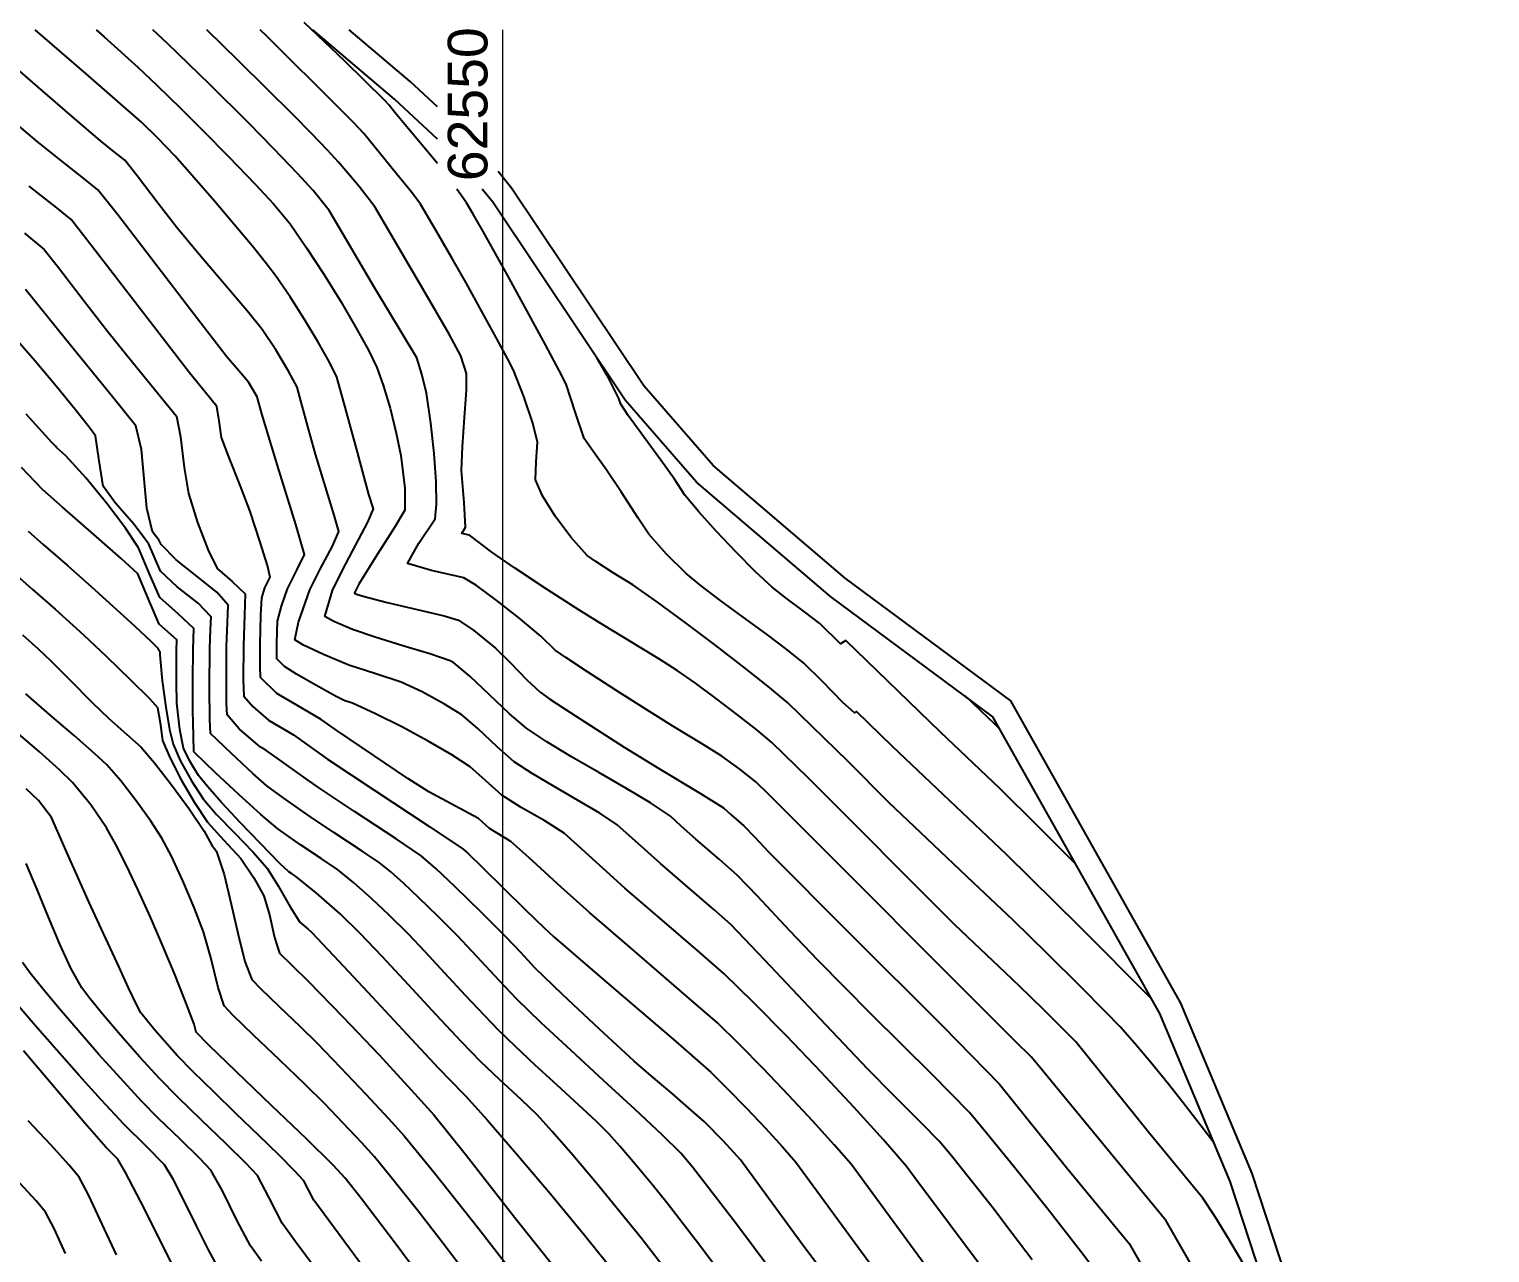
# Model space of a CAD drawing. Extents: x 61466 to 63015, y 108404 to 110397.
# Drawn here: x 62533.88 to 62583.63, y 108607.52 to 108649.22 of the extents above; entities that cross this region are included whole.
import ezdxf
from ezdxf.enums import TextEntityAlignment as Align

# ---------------------------------------------------------------- set-up
doc = ezdxf.new("R2010")
doc.units = 0
doc.header["$LTSCALE"] = 1.000015
doc.header["$MEASUREMENT"] = 0
for name, color, linetype in [('coordinate', 2, 'Continuous'), ('curve livello 5m', 7, 'Continuous'), ('Strade', 7, 'Continuous')]:
    doc.layers.add(name, color=color, linetype=linetype)
doc.layers.add('no_plot', color=5, linetype='Continuous', plot=False)
doc.styles.add('ARIAL', font='arial.ttf')

msp = doc.modelspace()

# ---------------------------------------------------------------- linework, layer by layer
at = {"layer": 'coordinate', "linetype": 'Continuous', "lineweight": 0}
msp.add_line((62550, 108649.2), (62550, 108403.974), dxfattribs=at)
at = {"layer": 'curve livello 5m', "color": 2, "flags": 128}
for points in [[(62575.229, 108607.151), (62574.74, 108607.987), (62574.271, 108608.75), (62573.858, 108609.378), (62573.858, 108609.378), (62572.001, 108611.637), (62569.523, 108614.71), (62569.134, 108615.11), (62568.427, 108615.814), (62567.613, 108616.611), (62567.613, 108616.611), (62566.911, 108617.281), (62566.081, 108618.064), (62565.401, 108618.713), (62565.401, 108618.713), (62560.426, 108623.695), (62559.174, 108624.916), (62558.663, 108625.339), (62558.008, 108625.855), (62557.288, 108626.404), (62556.578, 108626.928), (62555.957, 108627.367), (62555.957, 108627.367), (62555.382, 108627.73), (62554.452, 108628.296), (62553.444, 108628.908), (62552.635, 108629.41), (62552.635, 108629.41), (62551.523, 108630.13), (62550.413, 108630.865), (62549.638, 108631.394), (62549.638, 108631.394), (62548.881, 108631.971), (62548.616, 108632.037), (62548.746, 108632.246), (62548.695, 108633.089), (62548.611, 108634.179), (62548.611, 108634.179), (62548.642, 108634.988), (62548.714, 108635.99), (62548.777, 108636.913), (62548.782, 108637.485), (62548.782, 108637.485), (62548.581, 108638.09), (62548.183, 108638.822), (62547.365, 108640.232), (62545.65, 108643.171), (62545.118, 108643.859), (62544.419, 108644.69), (62544.419, 108644.69), (62544.047, 108645.091), (62543.484, 108645.679), (62542.897, 108646.278), (62542.897, 108646.278), (62541.013, 108648.146), (62539.928, 108649.2)], [(62567.728, 108605.152), (62564.043, 108610.077), (62563.762, 108610.461), (62562.98, 108611.365), (62561.981, 108612.467), (62560.853, 108613.676), (62559.681, 108614.901), (62558.551, 108616.05), (62557.55, 108617.032), (62556.735, 108617.745), (62555.357, 108618.927), (62554.171, 108619.952), (62553.428, 108620.622), (62552.574, 108621.4), (62552.102, 108621.82), (62551.443, 108622.238), (62550.643, 108622.699), (62549.98, 108623.12), (62549.428, 108623.617), (62548.9, 108624.087), (62548.28, 108624.486), (62547.473, 108624.954), (62546.575, 108625.44), (62545.682, 108625.89), (62544.89, 108626.254), (62544.636, 108626.336), (62544.336, 108626.477), (62543.641, 108626.859), (62542.992, 108627.24), (62542.584, 108627.505), (62542.321, 108627.761), (62542.317, 108628.294), (62542.344, 108629.046), (62542.477, 108629.562), (62542.678, 108630.15), (62543.011, 108630.804), (62543.262, 108631.321), (62542.965, 108632.336), (62542.339, 108634.353), (62541.805, 108636.108), (62541.647, 108636.688), (62541.347, 108637.186), (62541.018, 108637.58), (62540.605, 108638.07), (62539.497, 108639.493), (62538.128, 108641.291), (62536.902, 108642.895), (62536.222, 108643.74), (62535.742, 108644.133), (62534.883, 108644.81), (62534.144, 108645.402), (62533.397, 108646.041)], [(62558.111, 108605.913), (62556.757, 108607.728), (62555.616, 108609.21), (62555.089, 108609.862), (62554.521, 108610.545), (62554.004, 108611.15), (62553.631, 108611.566), (62553.202, 108611.99), (62552.587, 108612.568), (62551.865, 108613.233), (62551.12, 108613.92), (62550.43, 108614.563), (62549.879, 108615.095), (62549.389, 108615.605), (62548.747, 108616.293), (62548.044, 108617.052), (62547.368, 108617.778), (62546.809, 108618.364), (62546.128, 108619.042), (62545.558, 108619.588), (62544.926, 108620.14), (62544.379, 108620.587), (62543.824, 108620.959), (62543.123, 108621.424), (62542.353, 108621.969), (62541.775, 108622.462), (62541.022, 108623.138), (62540.227, 108623.878), (62539.523, 108624.56), (62539.501, 108624.584), (62539.497, 108624.591), (62539.495, 108624.603), (62539.475, 108625.138), (62539.462, 108626.005), (62539.459, 108627.04), (62539.468, 108628.08), (62539.468, 108628.08), (62539.494, 108628.801), (62538.961, 108629.299), (62538.334, 108629.851), (62537.983, 108630.658), (62537.61, 108631.547), (62537.162, 108632.213), (62536.522, 108633.055), (62535.807, 108633.928), (62535.132, 108634.684), (62534.829, 108634.951), (62534.775, 108635.006), (62534.649, 108635.137), (62533.782, 108636.099)], [(62548.728, 108606.853), (62547.981, 108607.839), (62547.091, 108608.987), (62546.226, 108610.079), (62545.648, 108610.786), (62545.208, 108611.272), (62544.581, 108611.941), (62543.954, 108612.592), (62543.284, 108613.253), (62542.41, 108614.093), (62541.528, 108614.937), (62540.832, 108615.611), (62540.519, 108615.94), (62540.322, 108616.567), (62540.07, 108617.585), (62539.825, 108618.454), (62539.503, 108619.286), (62539.114, 108620.196), (62538.725, 108621.034), (62538.402, 108621.65), (62538.026, 108622.231), (62537.529, 108622.921), (62536.999, 108623.601), (62536.524, 108624.155), (62536.112, 108624.541), (62535.412, 108625.151), (62534.579, 108625.865), (62533.767, 108626.567)], [(62540.346, 108606.976), (62539.987, 108607.62), (62539.577, 108608.437), (62539.162, 108609.286), (62538.784, 108610.029), (62538.489, 108610.524), (62537.874, 108611.14), (62537.101, 108611.901), (62536.351, 108612.717), (62535.585, 108613.567), (62534.824, 108614.425), (62534.092, 108615.265), (62533.411, 108616.06)]]:
    msp.add_lwpolyline(points, dxfattribs=at)
at = {"layer": 'no_plot', "flags": 128}
for points in [[(62570.104, 108607.025), (62569.688, 108607.582), (62568.571, 108609.009), (62567.45, 108610.419), (62566.502, 108611.589), (62565.905, 108612.298), (62565.905, 108612.298), (62564.646, 108613.581), (62562.551, 108615.669), (62560.754, 108617.48), (62560.754, 108617.48), (62559.794, 108618.493), (62558.688, 108619.674), (62558, 108620.393), (62558, 108620.393), (62557.381, 108620.93), (62556.587, 108621.614), (62556.587, 108621.614), (62556.09, 108622.064), (62555.721, 108622.395), (62555.721, 108622.395), (62555.043, 108622.854), (62554.203, 108623.36), (62553.281, 108623.891), (62552.358, 108624.423), (62551.514, 108624.932), (62550.83, 108625.393), (62550.83, 108625.393), (62550.241, 108625.893), (62549.557, 108626.538), (62548.886, 108627.167), (62548.34, 108627.622), (62548.34, 108627.622), (62548.216, 108627.689), (62547.533, 108627.93), (62546.613, 108628.21), (62545.666, 108628.496), (62544.897, 108628.759), (62544.897, 108628.759), (62544.26, 108629.033), (62543.949, 108629.205), (62543.949, 108629.205), (62544.215, 108630.087), (62544.551, 108630.788), (62545.009, 108631.643), (62545.418, 108632.416), (62545.606, 108632.873), (62545.606, 108632.873), (62545.455, 108633.367), (62545.061, 108634.803), (62544.616, 108636.464), (62544.363, 108637.356), (62544.363, 108637.356), (62544.11, 108637.87), (62543.727, 108638.552), (62543.264, 108639.321), (62542.771, 108640.093), (62542.297, 108640.786), (62542.297, 108640.786), (62541.968, 108641.22), (62541.476, 108641.831), (62540.869, 108642.562), (62540.197, 108643.356), (62539.506, 108644.155), (62538.845, 108644.903), (62538.845, 108644.903), (62538.254, 108645.519), (62537.71, 108646.048), (62535.828, 108647.702), (62534.088, 108649.2)], [(62536.168, 108649.2), (62536.439, 108648.961), (62537.586, 108647.925), (62538.23, 108647.314), (62539.051, 108646.517), (62539.802, 108645.772), (62540.686, 108644.868), (62541.575, 108643.94), (62542.202, 108643.267), (62542.773, 108642.587), (62543.332, 108641.773), (62543.919, 108640.867), (62544.493, 108639.938), (62545.011, 108639.054), (62545.435, 108638.282), (62545.722, 108637.69), (62545.937, 108637.093), (62546.172, 108636.301), (62546.386, 108635.453), (62546.543, 108634.69), (62546.674, 108633.577), (62546.673, 108632.828), (62546.327, 108632.233), (62545.663, 108631.203), (62545.106, 108630.301), (62544.984, 108630.056), (62544.967, 108629.999), (62545.028, 108629.97), (62545.263, 108629.895), (62546.077, 108629.686), (62547.102, 108629.443), (62548.016, 108629.223), (62548.5, 108629.085), (62549.025, 108628.722), (62549.763, 108628.124), (62549.763, 108628.124), (62550.264, 108627.637), (62550.834, 108627.051), (62551.282, 108626.623), (62551.619, 108626.39), (62552.299, 108625.943), (62553.188, 108625.368), (62554.15, 108624.755), (62555.353, 108624.017), (62556.749, 108623.171), (62557.531, 108622.683), (62557.795, 108622.445), (62558.225, 108622.073), (62558.598, 108621.68), (62559.064, 108621.186), (62561.809, 108618.42), (62565.008, 108615.231), (62566.933, 108613.271), (62566.933, 108613.271), (62569.213, 108610.427), (62571.345, 108607.835), (62573.288, 108604.445)], [(62577.058, 108600.831), (62572.601, 108608.607), (62568.229, 108613.925), (62568.008, 108614.199), (62567.837, 108614.369), (62567.64, 108614.556), (62559.08, 108623.128), (62558.63, 108623.567), (62558.082, 108624.003), (62557.472, 108624.449), (62557.472, 108624.449), (62556.837, 108624.845), (62555.806, 108625.473), (62554.92, 108626.019), (62554.92, 108626.019), (62553.865, 108626.691), (62552.895, 108627.318), (62552.156, 108627.805), (62551.793, 108628.055), (62551.793, 108628.055), (62551.303, 108628.539), (62550.546, 108629.172), (62549.777, 108629.777), (62549.118, 108630.26), (62548.69, 108630.528), (62548.69, 108630.528), (62547.586, 108630.775), (62546.763, 108631.01), (62546.763, 108631.01), (62547.155, 108631.703), (62547.71, 108632.537), (62547.71, 108632.537), (62547.754, 108633.023), (62547.739, 108633.797), (62547.672, 108634.756), (62547.56, 108635.797), (62547.41, 108636.817), (62547.41, 108636.817), (62547.261, 108637.465), (62547.08, 108638.024), (62547.08, 108638.024), (62545.655, 108640.391), (62544.105, 108643.045), (62543.558, 108643.72), (62543.019, 108644.302), (62542.201, 108645.156), (62541.349, 108646.025), (62541.349, 108646.025), (62540.032, 108647.331), (62538.592, 108648.73), (62538.096, 108649.2)], [(62574.238, 108611.253), (62573.802, 108611.841), (62573.267, 108612.531), (62572.679, 108613.27), (62572.082, 108614.001), (62571.521, 108614.67), (62571.039, 108615.221), (62571.039, 108615.221), (62570.554, 108615.723), (62569.671, 108616.609), (62568.559, 108617.71), (62567.39, 108618.853), (62567.39, 108618.853), (62566.047, 108620.134), (62564.461, 108621.629), (62563.162, 108622.869), (62563.162, 108622.869), (62561.771, 108624.262), (62559.718, 108626.266), (62559.039, 108626.831), (62558.182, 108627.512), (62557.221, 108628.254), (62556.228, 108629.001), (62555.277, 108629.697), (62554.442, 108630.285), (62554.442, 108630.285), (62553.777, 108630.694), (62553.185, 108631.079), (62552.882, 108631.287), (62552.882, 108631.287), (62552.329, 108631.905), (62551.796, 108632.621), (62551.367, 108633.314), (62551.124, 108633.863), (62551.124, 108633.863), (62551.149, 108634.472), (62551.19, 108635.148), (62551.19, 108635.148), (62551.032, 108635.791), (62550.73, 108636.701), (62550.376, 108637.604), (62550.376, 108637.604), (62550.186, 108637.977), (62549.803, 108638.69), (62549.303, 108639.602), (62548.761, 108640.575), (62548.761, 108640.575), (62548.292, 108641.403), (62547.828, 108642.209), (62547.442, 108642.869), (62547.206, 108643.256), (62547.206, 108643.256), (62546.918, 108643.654), (62546.389, 108644.291), (62545.28, 108645.659), (62544.929, 108646.034), (62544.444, 108646.532), (62544.444, 108646.532), (62541.994, 108648.961), (62541.748, 108649.2)], [(62547.789, 108644.638), (62546.34, 108646.384), (62546.141, 108646.629), (62545.992, 108646.785), (62544.631, 108648.124), (62543.253, 108649.445)], [(62568.044, 108607.285), (62567.366, 108608.184), (62566.666, 108609.096), (62566.666, 108609.096), (62565.957, 108609.999), (62565.295, 108610.824), (62564.878, 108611.325), (62564.878, 108611.325), (62564.283, 108611.931), (62563.293, 108612.918), (62562.444, 108613.774), (62562.444, 108613.774), (62560.817, 108615.492), (62558.941, 108617.494), (62557.775, 108618.712), (62557.775, 108618.712), (62557.197, 108619.218), (62556.22, 108620.056), (62555.379, 108620.783), (62555.379, 108620.783), (62554.537, 108621.545), (62553.912, 108622.108), (62553.912, 108622.108), (62553.312, 108622.507), (62552.562, 108622.951), (62551.762, 108623.41), (62551.009, 108623.855), (62550.405, 108624.256), (62550.405, 108624.256), (62549.823, 108624.763), (62549.166, 108625.386), (62548.62, 108625.854), (62548.62, 108625.854), (62548.031, 108626.219), (62547.265, 108626.633), (62546.553, 108626.972), (62546.553, 108626.972), (62545.69, 108627.252), (62544.766, 108627.548), (62544.766, 108627.548), (62543.908, 108627.907), (62543.228, 108628.227), (62542.931, 108628.412), (62542.931, 108628.412), (62543.06, 108629.017), (62543.446, 108630.119), (62543.446, 108630.119), (62543.789, 108630.814), (62544.216, 108631.606), (62544.434, 108632.097), (62544.434, 108632.097), (62544.27, 108632.657), (62543.925, 108633.77), (62543.63, 108634.738), (62543.63, 108634.738), (62543.405, 108635.56), (62543.15, 108636.511), (62543.005, 108637.022), (62543.005, 108637.022), (62542.72, 108637.569), (62542.282, 108638.296), (62541.822, 108638.986), (62541.822, 108638.986), (62541.352, 108639.566), (62540.527, 108640.538), (62539.619, 108641.605), (62538.9, 108642.47), (62538.9, 108642.47), (62538.273, 108643.279), (62537.557, 108644.22), (62537.135, 108644.753), (62537.135, 108644.753), (62536.775, 108645.043), (62536.298, 108645.422), (62536.298, 108645.422), (62535.276, 108646.296), (62534.01, 108647.4), (62532.865, 108648.396)], [(62564.862, 108606.458), (62561.876, 108610.537), (62561.303, 108611.199), (62560.572, 108612.007), (62559.745, 108612.893), (62558.886, 108613.79), (62558.058, 108614.632), (62557.324, 108615.352), (62557.324, 108615.352), (62556.273, 108616.271), (62554.494, 108617.797), (62552.964, 108619.122), (62552.964, 108619.122), (62552.004, 108619.986), (62550.901, 108620.99), (62550.292, 108621.532), (62550.292, 108621.532), (62549.555, 108621.984), (62549.18, 108622.319), (62548.407, 108622.741), (62547.493, 108623.231), (62547.493, 108623.231), (62546.782, 108623.689), (62545.621, 108624.463), (62544.357, 108625.322), (62544.357, 108625.322), (62543.827, 108625.697), (62543, 108626.178), (62542.312, 108626.586), (62542.312, 108626.586), (62541.756, 108627.126), (62541.744, 108627.499), (62541.747, 108628.252), (62541.747, 108628.252), (62541.772, 108629.255), (62541.805, 108629.838), (62541.805, 108629.838), (62541.909, 108630.181), (62542.09, 108630.545), (62541.995, 108630.946), (62541.743, 108631.775), (62541.409, 108632.784), (62541.409, 108632.784), (62541.079, 108633.65), (62540.68, 108634.65), (62540.438, 108635.309), (62540.438, 108635.309), (62540.354, 108635.876), (62540.275, 108636.356), (62540.275, 108636.356), (62539.89, 108636.835), (62539.342, 108637.511), (62539.342, 108637.511), (62537.885, 108639.395), (62536.213, 108641.576), (62535.31, 108642.728), (62535.31, 108642.728), (62534.823, 108643.132), (62533.883, 108643.875)], [(62572.096, 108616.189), (62569.642, 108618.653), (62567.166, 108621.096), (62567.166, 108621.096), (62563.289, 108624.778), (62562.064, 108625.967), (62561.995, 108625.923), (62561.599, 108626.279), (62560.891, 108627.003), (62560.262, 108627.615), (62560.262, 108627.615), (62559.69, 108628.077), (62558.978, 108628.611), (62558.203, 108629.178), (62557.441, 108629.737), (62556.767, 108630.246), (62556.257, 108630.666), (62556.257, 108630.666), (62555.589, 108631.33), (62554.984, 108632.014), (62554.984, 108632.014), (62554.623, 108632.551), (62554.043, 108633.449), (62553.536, 108634.219), (62553.536, 108634.219), (62553.104, 108634.819), (62552.783, 108635.271), (62552.783, 108635.271), (62552.488, 108636.148), (62552.17, 108637.117), (62552.17, 108637.117), (62551.935, 108637.586), (62551.466, 108638.466), (62550.832, 108639.633), (62550.1, 108640.962), (62549.339, 108642.328), (62549.339, 108642.328), (62549.001, 108642.92), (62548.775, 108643.3), (62548.775, 108643.3), (62548.449, 108643.765)], [(62533.728, 108642.27), (62534.397, 108641.715), (62534.879, 108641.1), (62535.771, 108639.936), (62536.548, 108638.931), (62537.407, 108637.868), (62538.402, 108636.647), (62538.895, 108636.027), (62539.034, 108635.329), (62539.158, 108634.284), (62539.306, 108633.393), (62539.615, 108632.405), (62539.978, 108631.461), (62540.286, 108630.845), (62540.799, 108630.393), (62541.242, 108629.979), (62541.218, 108629.245), (62541.177, 108628.209), (62541.173, 108627.06), (62541.191, 108626.49), (62541.498, 108626.134), (62542.039, 108625.667), (62542.884, 108625.171), (62543.411, 108624.8), (62544.048, 108624.348), (62545.657, 108623.273), (62547.529, 108622.038), (62548.661, 108621.272), (62548.82, 108621.137), (62549.336, 108620.643), (62550.049, 108619.937), (62550.795, 108619.198), (62551.411, 108618.602), (62551.756, 108618.291), (62553.63, 108616.668), (62555.81, 108614.798), (62557.099, 108613.671), (62557.667, 108613.112), (62558.309, 108612.453), (62558.957, 108611.768), (62559.54, 108611.131), (62559.99, 108610.613), (62564.785, 108604.063)], [(62563.238, 108603.755), (62560.145, 108607.901), (62558.104, 108610.69), (62557.528, 108611.326), (62556.874, 108611.991), (62556.874, 108611.991), (62556.442, 108612.374), (62555.776, 108612.944), (62555.063, 108613.552), (62554.491, 108614.051), (62554.491, 108614.051), (62553.304, 108615.141), (62552.051, 108616.32), (62551.106, 108617.235), (62551.106, 108617.235), (62550.633, 108617.738), (62550.125, 108618.28), (62550.125, 108618.28), (62549.278, 108619.129), (62548.392, 108619.997), (62547.733, 108620.621), (62547.733, 108620.621), (62547.234, 108621.044), (62546.376, 108621.624), (62544.958, 108622.559), (62543.74, 108623.373), (62543.74, 108623.373), (62543.122, 108623.809), (62542.407, 108624.32), (62541.941, 108624.645), (62541.941, 108624.645), (62541.766, 108624.748), (62541.039, 108625.376), (62540.626, 108625.855), (62540.626, 108625.855), (62540.606, 108626.237), (62540.599, 108627.092), (62540.607, 108628.166), (62540.607, 108628.166), (62540.64, 108628.997), (62540.659, 108629.586), (62540.659, 108629.586), (62540.277, 108630.031), (62539.609, 108630.569), (62538.894, 108631.133), (62538.373, 108631.657), (62538.373, 108631.657), (62538.313, 108631.796), (62538.078, 108632.093), (62537.885, 108632.901), (62537.798, 108633.899), (62537.711, 108634.895), (62537.516, 108635.697), (62537.516, 108635.697), (62536.726, 108636.692), (62535.132, 108638.647), (62533.755, 108640.351)], [(62559.74, 108606.125), (62557.973, 108608.495), (62556.483, 108610.43), (62556.483, 108610.43), (62556.074, 108610.915), (62555.436, 108611.546), (62554.52, 108612.406), (62553.447, 108613.395), (62552.338, 108614.417), (62551.313, 108615.373), (62550.493, 108616.165), (62550.493, 108616.165), (62549.894, 108616.795), (62549.128, 108617.622), (62548.467, 108618.322), (62548.467, 108618.322), (62547.822, 108618.969), (62547.147, 108619.629), (62546.646, 108620.104), (62546.646, 108620.104), (62546.196, 108620.498), (62545.806, 108620.816), (62545.806, 108620.816), (62545.223, 108621.21), (62544.26, 108621.846), (62543.431, 108622.399), (62543.431, 108622.399), (62542.523, 108623.032), (62541.974, 108623.429), (62541.974, 108623.429), (62541.503, 108623.85), (62540.758, 108624.543), (62540.758, 108624.543), (62540.061, 108625.22), (62540.036, 108625.699), (62540.028, 108626.774), (62540.037, 108628.123), (62540.037, 108628.123), (62540.063, 108628.749), (62540.077, 108629.193), (62540.077, 108629.193), (62539.636, 108629.658), (62538.918, 108630.218), (62538.353, 108630.754), (62538.353, 108630.754), (62537.961, 108631.672), (62537.453, 108632.335), (62536.815, 108633.073), (62536.406, 108633.641), (62536.406, 108633.641), (62536.272, 108634.506), (62536.137, 108635.367), (62536.137, 108635.367), (62535.927, 108635.661), (62535.451, 108636.262), (62534.804, 108637.051), (62534.083, 108637.909), (62534.083, 108637.909), (62533.397, 108638.7)], [(62569.518, 108620.774), (62568.236, 108622.062), (62566.943, 108623.338), (62564.917, 108625.262), (62561.69, 108628.392), (62561.509, 108628.278), (62560.806, 108628.964), (62560.285, 108629.368), (62559.662, 108629.824), (62559.182, 108630.201), (62559.182, 108630.201), (62558.613, 108630.739), (62557.96, 108631.398), (62557.295, 108632.103), (62556.688, 108632.777), (62556.212, 108633.345), (62556.212, 108633.345), (62555.856, 108633.887), (62555.395, 108634.535), (62554.808, 108635.342), (62554.288, 108636.059), (62554.029, 108636.438), (62554.029, 108636.438), (62553.965, 108636.631), (62553.612, 108637.336), (62553.213, 108638.015)], [(62555.542, 108606.961), (62554.749, 108607.991), (62554.749, 108607.991), (62554.004, 108608.915), (62553.19, 108609.902), (62552.393, 108610.848), (62551.697, 108611.654), (62551.188, 108612.217), (62551.188, 108612.217), (62550.653, 108612.73), (62549.901, 108613.423), (62549.266, 108614.026), (62549.266, 108614.026), (62548.609, 108614.709), (62547.749, 108615.63), (62546.806, 108616.648), (62545.9, 108617.621), (62545.151, 108618.406), (62545.151, 108618.406), (62544.471, 108619.072), (62543.656, 108619.783), (62542.951, 108620.359), (62542.951, 108620.359), (62542.815, 108620.45), (62542.731, 108620.509), (62542.423, 108620.791), (62541.75, 108621.475), (62541.069, 108622.188), (62540.449, 108622.859), (62539.955, 108623.416), (62539.654, 108623.786), (62539.654, 108623.786), (62539.353, 108624.273), (62539.14, 108624.722), (62539.14, 108624.722), (62539.016, 108625.356), (62538.912, 108626.25), (62538.912, 108626.25), (62538.895, 108626.97), (62538.898, 108628.037), (62538.898, 108628.037), (62538.911, 108628.408), (62538.315, 108628.948), (62537.951, 108629.799), (62537.587, 108630.653), (62537.587, 108630.653), (62537.011, 108631.184), (62536.088, 108631.996), (62535.013, 108632.932), (62534.338, 108633.532), (62534.338, 108633.532), (62533.617, 108634.278)], [(62533.846, 108632.114), (62534.363, 108631.655), (62535.186, 108630.939), (62535.891, 108630.318), (62536.732, 108629.557), (62537.48, 108628.872), (62538.025, 108628.365), (62538.256, 108628.138), (62538.296, 108628.044), (62538.329, 108628.015), (62538.328, 108627.994), (62538.329, 108627.896), (62538.416, 108627.013), (62538.535, 108626.117), (62538.664, 108625.349), (62538.782, 108624.853), (62539.027, 108624.3), (62539.407, 108623.609), (62539.806, 108622.989), (62540.259, 108622.46), (62540.876, 108621.827), (62541.504, 108621.184), (62541.991, 108620.626), (62542.364, 108620.03), (62542.767, 108619.313), (62543.104, 108618.792), (62543.384, 108618.555), (62543.493, 108618.448), (62544.433, 108617.463), (62545.568, 108616.244), (62546.75, 108614.967), (62547.828, 108613.812), (62548.652, 108612.956), (62548.746, 108612.868), (62549.479, 108612.056), (62550.483, 108610.893), (62551.633, 108609.528), (62552.808, 108608.105), (62553.882, 108606.771)], [(62533.355, 108630.696), (62533.99, 108630.137), (62534.772, 108629.451), (62535.729, 108628.578), (62536.514, 108627.846), (62537.331, 108627.052), (62537.977, 108626.407), (62538.258, 108626.105), (62538.342, 108625.577), (62538.425, 108624.984), (62538.675, 108624.394), (62539.062, 108623.644), (62539.513, 108622.867), (62539.959, 108622.192), (62540.515, 108621.587), (62541.095, 108620.962), (62541.535, 108620.301), (62541.873, 108619.681), (62542.062, 108619.036), (62542.236, 108618.269), (62542.411, 108617.732), (62542.825, 108617.325), (62543.399, 108616.768), (62544.564, 108615.563), (62545.797, 108614.262), (62546.897, 108613.076), (62547.664, 108612.22), (62548.772, 108610.839), (62550.417, 108608.739), (62551.843, 108606.943)], [(62533.653, 108628.585), (62534.186, 108628.099), (62534.622, 108627.691), (62535.27, 108627.049), (62536.02, 108626.29), (62536.593, 108625.724), (62537.195, 108625.198), (62537.686, 108624.764), (62538.149, 108624.215), (62538.73, 108623.464), (62539.326, 108622.645), (62539.838, 108621.893), (62540.111, 108621.395), (62540.2, 108621.298), (62540.261, 108621.198), (62540.521, 108620.407), (62540.764, 108619.407), (62540.997, 108618.365), (62541.228, 108617.452), (62541.465, 108616.836), (62541.76, 108616.532), (62542.391, 108615.925), (62543.112, 108615.235), (62543.677, 108614.68), (62544.491, 108613.838), (62545.352, 108612.929), (62546.12, 108612.101), (62546.656, 108611.503), (62547.674, 108610.259), (62549.195, 108608.339), (62550.761, 108606.318)], [(62566.94, 108625.36), (62566.719, 108625.58), (62566.545, 108625.746), (62565.761, 108626.506)], [(62547.555, 108606.226), (62546.38, 108607.802), (62545.201, 108609.359), (62545.201, 108609.359), (62544.64, 108610.068), (62544.232, 108610.503), (62543.323, 108611.4), (62542.138, 108612.539), (62540.941, 108613.684), (62539.998, 108614.598), (62539.573, 108615.045), (62539.573, 108615.045), (62539.498, 108615.314), (62539.187, 108616.145), (62538.824, 108617.056), (62538.426, 108618.008), (62538.01, 108618.961), (62537.594, 108619.876), (62537.196, 108620.714), (62536.832, 108621.436), (62536.52, 108622.003), (62536.52, 108622.003), (62535.982, 108622.786), (62535.363, 108623.546), (62535.363, 108623.546), (62534.92, 108623.978), (62534.234, 108624.595), (62533.433, 108625.285)], [(62545.817, 108606.285), (62543.583, 108609.31), (62543.239, 108609.968), (62542.934, 108610.308), (62542.398, 108610.846), (62541.707, 108611.518), (62540.937, 108612.258), (62540.166, 108613.002), (62539.469, 108613.687), (62538.924, 108614.248), (62538.924, 108614.248), (62538.163, 108615.103), (62537.687, 108615.693), (62537.687, 108615.693), (62537.554, 108615.957), (62537.27, 108616.555), (62536.876, 108617.399), (62536.415, 108618.397), (62535.928, 108619.46), (62535.928, 108619.46), (62535.182, 108621.14), (62534.639, 108622.356), (62534.639, 108622.356), (62534.202, 108622.937), (62533.777, 108623.333)], [(62543.657, 108606.95), (62542.927, 108607.931), (62542.504, 108608.532), (62542.504, 108608.532), (62542.057, 108609.395), (62541.655, 108610.153), (62541.655, 108610.153), (62541.272, 108610.568), (62540.584, 108611.243), (62539.753, 108612.042), (62538.943, 108612.828), (62538.317, 108613.466), (62538.317, 108613.466), (62537.656, 108614.19), (62536.998, 108614.935), (62536.406, 108615.626), (62535.943, 108616.19), (62535.673, 108616.553), (62535.673, 108616.553), (62535.305, 108617.216), (62534.924, 108618.044), (62534.537, 108618.963), (62534.152, 108619.902), (62533.777, 108620.785)], [(62541.795, 108607.235), (62541.425, 108607.754), (62541.425, 108607.754), (62540.967, 108608.612), (62540.466, 108609.631), (62540.072, 108610.339), (62540.072, 108610.339), (62539.695, 108610.738), (62539.025, 108611.388), (62538.288, 108612.099), (62537.709, 108612.683), (62537.709, 108612.683), (62536.99, 108613.468), (62536.259, 108614.284), (62535.551, 108615.093), (62534.902, 108615.851), (62534.346, 108616.518), (62533.92, 108617.052), (62533.659, 108617.412)], [(62538.725, 108607.168), (62538.281, 108608.082), (62538.281, 108608.082), (62537.669, 108609.279), (62537.159, 108610.252), (62536.905, 108610.71), (62536.905, 108610.71), (62536.493, 108611.118), (62535.773, 108611.941), (62534.757, 108613.14), (62533.688, 108614.405)], [(62536.857, 108607.45), (62536.372, 108608.498), (62535.915, 108609.476), (62535.58, 108610.101), (62535.58, 108610.101), (62535.235, 108610.522), (62534.633, 108611.183), (62533.844, 108612.018)], [(62535.125, 108607.501), (62534.735, 108608.346), (62534.443, 108608.911), (62534.443, 108608.911), (62534.125, 108609.289), (62533.554, 108609.902)]]:
    msp.add_lwpolyline(points, dxfattribs=at)
at = {"layer": 'Strade', "linetype": 'Continuous', "flags": 128}
for points in [[(62547.789, 108645.474), (62546.329, 108646.84), (62543.543, 108649.2)], [(62547.789, 108646.57), (62546.861, 108647.438), (62544.78, 108649.2)], [(62583.627, 108577.119), (62581.638, 108583.421), (62580.707, 108591.531), (62578.871, 108600.043), (62575.535, 108610.228), (62573.105, 108616.027), (62567.312, 108626.332), (62561.675, 108630.51), (62557.176, 108634.349), (62554.812, 108637.061), (62550.314, 108643.798), (62549.857, 108644.368)], [(62582.991, 108576.475), (62580.852, 108583.253), (62579.917, 108591.401), (62578.098, 108599.834), (62574.785, 108609.948), (62572.385, 108615.675), (62566.698, 108625.791), (62561.177, 108629.884), (62556.612, 108633.779), (62554.175, 108636.574), (62549.668, 108643.325), (62549.315, 108643.765)]]:
    msp.add_lwpolyline(points, dxfattribs=at)

# ---------------------------------------------------------------- texts
at = {"layer": 'coordinate', "color": 1, "style": 'ARIAL'}
msp.add_text('62550', height=1.35, rotation=90, dxfattribs=at).set_placement((62549.49, 108649.284), align=Align.RIGHT)

doc.saveas('drawing.dxf')
